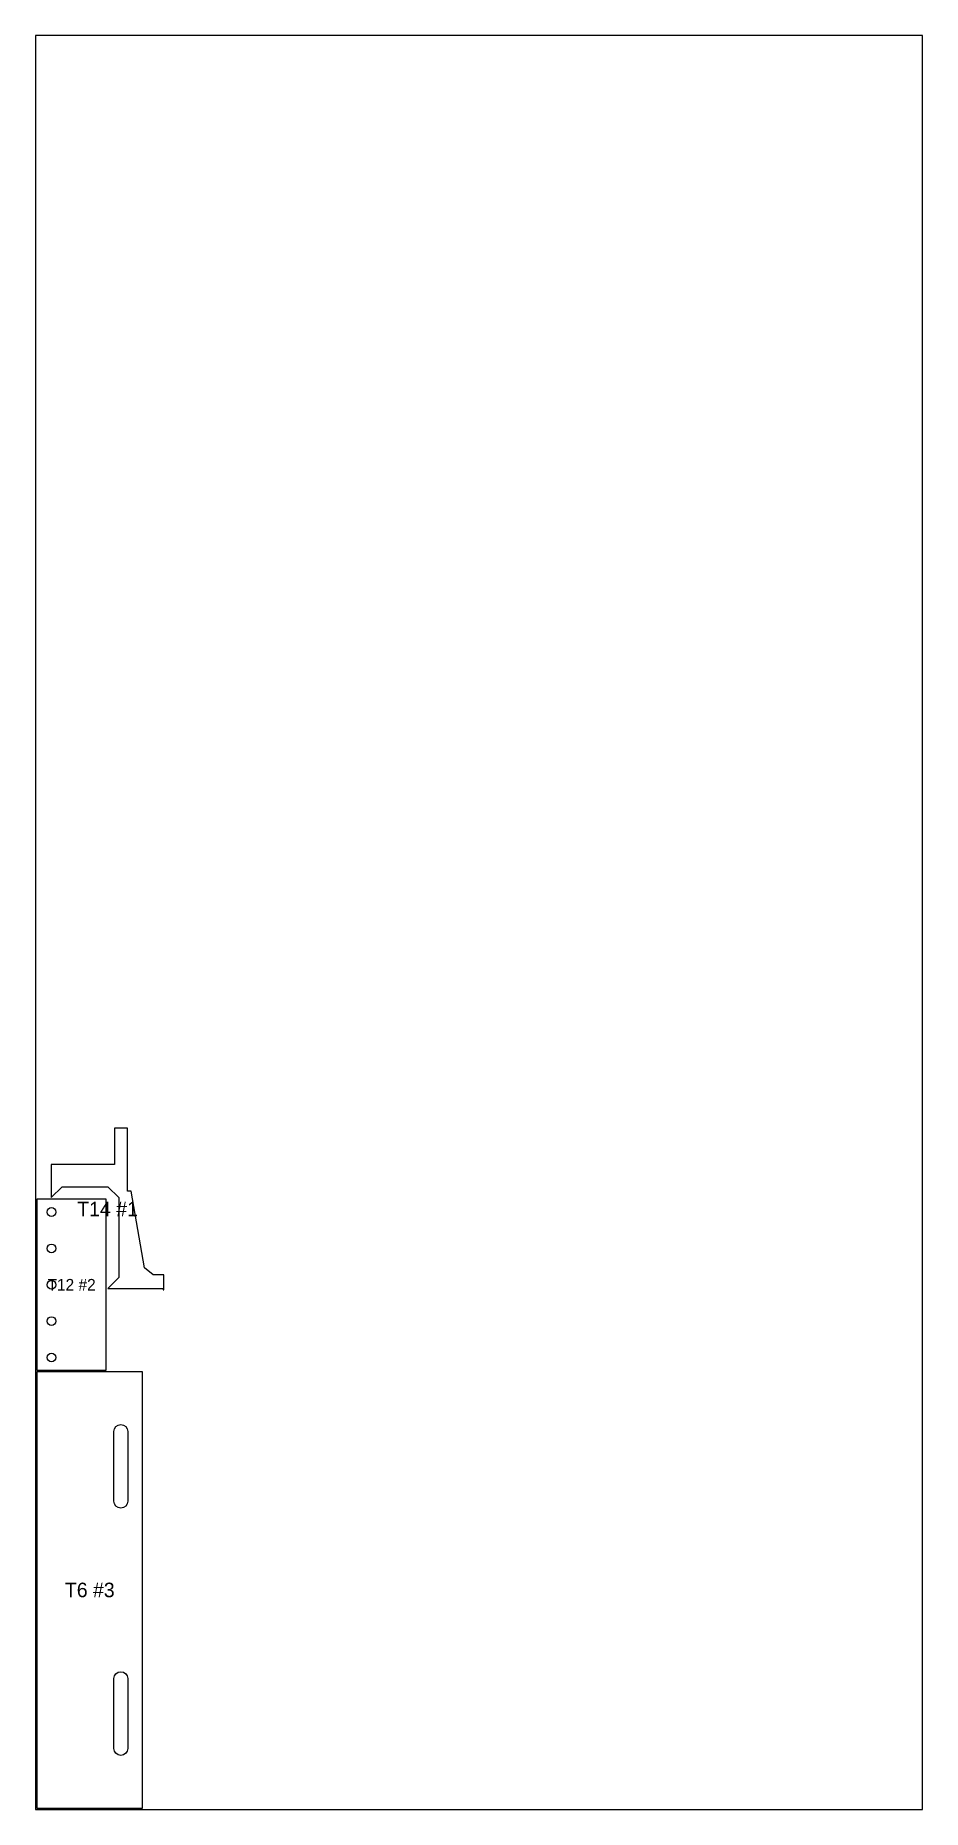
# Model space of a CAD drawing. Header units: millimetres. Extents: x 0 to 1220, y 0 to 2440.
import ezdxf
from ezdxf.enums import TextEntityAlignment as Align

# ---------------------------------------------------------------- set-up
doc = ezdxf.new("R2010")
doc.units = ezdxf.units.MM
for name, color, linetype in [('CUT_INNER', 1, 'Continuous'), ('CUT_OUTER', 7, 'Continuous'), ('LABEL', 4, 'Continuous'), ('SHEET', 8, 'Continuous')]:
    doc.layers.add(name, color=color, linetype=linetype)

msp = doc.modelspace()

# ---------------------------------------------------------------- linework, layer by layer
at = {"layer": 'CUT_INNER'}
for points in [[(107.85398, 520, -1), (126.85398, 520), (126.85398, 424, -1), (107.85398, 424)], [(107.85398, 180, -1), (126.85398, 180), (126.85398, 84, -1), (107.85398, 84)]]:
    msp.add_lwpolyline(points, format="xyb", close=True, dxfattribs=at)
for centre in [(21.999998, 821.8), (21.999998, 771.8), (21.999998, 721.8), (21.999998, 671.8), (21.999998, 621.8)]:
    msp.add_circle(centre, 6, dxfattribs=at)
at = {"layer": 'CUT_OUTER'}
for points in [[(21.652, 841.593), (36.652, 856.593), (99.652, 856.593), (114.652, 841.593), (114.652, 731.593), (99.652, 716.593), (175.652, 716.593), (175.652, 714.593), (176.652, 714.593), (176.652, 735.30096), (161.652, 735.30096), (149.938588, 745.153078), (131.652, 850.30096), (126.652, 850.30096), (126.652, 937.30096), (108.652, 937.30096), (108.652, 887.30096), (21.652, 887.30096)], [(97.35398, 839.3), (2, 839.3), (2, 604.3), (97.35398, 604.3)], [(2, 2), (147.35398, 2), (147.35398, 602), (2, 602)]]:
    msp.add_lwpolyline(points, close=True, dxfattribs=at)
at = {"layer": 'SHEET'}
msp.add_lwpolyline([(0, 0), (1220, 0), (1220, 2440), (0, 2440)], close=True, dxfattribs=at)

# ---------------------------------------------------------------- texts
at = {"layer": 'LABEL'}
for s, height, p in [('T14 #1', 20, (99.152, 825.94698)), ('T12 #2', 15.89233, (49.67699, 721.8)), ('T6 #3', 20, (74.67699, 302))]:
    msp.add_text(s, height=height, dxfattribs=at).set_placement(p, align=Align.MIDDLE_CENTER)

doc.saveas('drawing.dxf')
